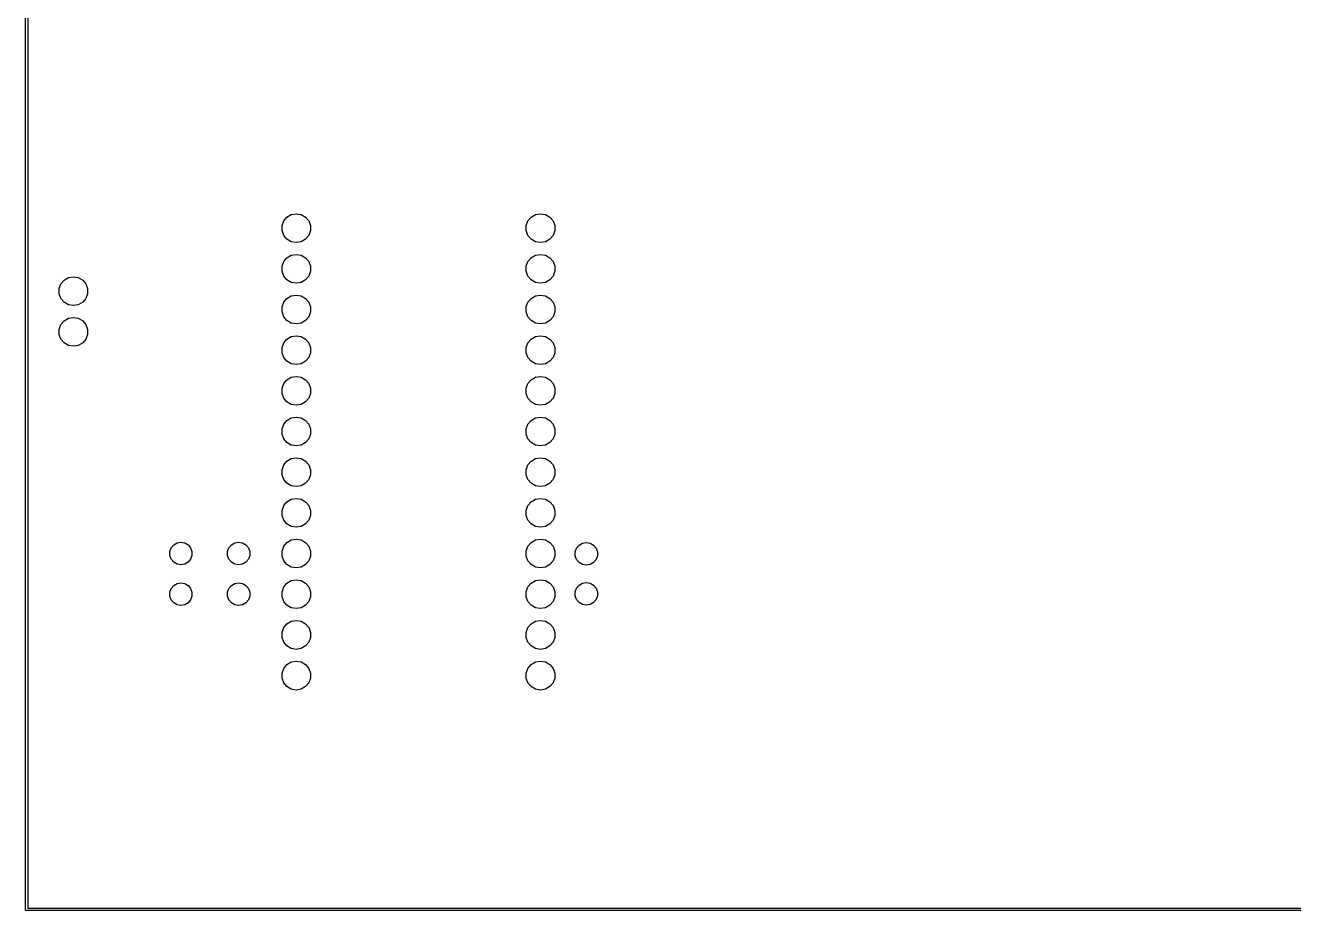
# Model space of a CAD drawing. Extents: x 25 to 346, y -457 to -16.
# Drawn here: x 25.3 to 104.5, y -456.6 to -401.4 of the extents above; entities that cross this region are included whole.
import ezdxf

# ---------------------------------------------------------------- set-up
doc = ezdxf.new("R2010")
doc.units = 0
doc.header["$MEASUREMENT"] = 0
doc.layers.add('BLACK', color=7, linetype='CONTINUOUS')

msp = doc.modelspace()

# ---------------------------------------------------------------- linework, layer by layer
at = {"layer": 'Black'}
for p, q in [((25.325, -456.565), (25.325, -16.51)), ((25.475, -16.585), (25.475, -456.49)), ((41.3393, -413.863), (41.4464, -413.569)), ((41.4464, -413.569), (41.6477, -413.329)), ((41.6477, -413.329), (41.919, -413.172)), ((41.919, -413.172), (42.2275, -413.118)), ((42.2275, -413.118), (42.536, -413.172)), ((42.536, -413.172), (42.8073, -413.329)), ((42.8073, -413.329), (43.0086, -413.569)), ((43.0086, -413.569), (43.1157, -413.863)), ((56.5793, -413.863), (56.6864, -413.569)), ((56.6864, -413.569), (56.8877, -413.329)), ((56.8877, -413.329), (57.159, -413.172)), ((57.159, -413.172), (57.4675, -413.118)), ((57.4675, -413.118), (57.776, -413.172)), ((57.776, -413.172), (58.0473, -413.329)), ((58.0473, -413.329), (58.2486, -413.569)), ((58.2486, -413.569), (58.3557, -413.863)), ((41.3393, -414.177), (41.3393, -413.863)), ((41.4464, -414.471), (41.3393, -414.177)), ((41.6477, -414.711), (41.4464, -414.471)), ((43.0086, -414.471), (42.8073, -414.711)), ((43.1157, -414.177), (43.0086, -414.471)), ((43.1157, -413.863), (43.1157, -414.177)), ((56.5793, -414.177), (56.5793, -413.863)), ((56.6864, -414.471), (56.5793, -414.177)), ((56.8877, -414.711), (56.6864, -414.471)), ((58.2486, -414.471), (58.0473, -414.711)), ((58.3557, -414.177), (58.2486, -414.471)), ((58.3557, -413.863), (58.3557, -414.177)), ((41.919, -414.868), (41.6477, -414.711)), ((42.2275, -414.922), (41.919, -414.868)), ((42.536, -414.868), (42.2275, -414.922)), ((42.8073, -414.711), (42.536, -414.868)), ((57.159, -414.868), (56.8877, -414.711)), ((57.4675, -414.922), (57.159, -414.868)), ((57.776, -414.868), (57.4675, -414.922)), ((58.0473, -414.711), (57.776, -414.868)), ((41.3393, -416.403), (41.4464, -416.109)), ((41.4464, -416.109), (41.6477, -415.869)), ((41.6477, -415.869), (41.919, -415.712)), ((41.919, -415.712), (42.2275, -415.658)), ((42.2275, -415.658), (42.536, -415.712)), ((42.536, -415.712), (42.8073, -415.869)), ((42.8073, -415.869), (43.0086, -416.109)), ((43.0086, -416.109), (43.1157, -416.403)), ((56.5793, -416.403), (56.6864, -416.109)), ((56.6864, -416.109), (56.8877, -415.869)), ((56.8877, -415.869), (57.159, -415.712)), ((57.159, -415.712), (57.4675, -415.658)), ((57.4675, -415.658), (57.776, -415.712)), ((57.776, -415.712), (58.0473, -415.869)), ((58.0473, -415.869), (58.2486, -416.109)), ((58.2486, -416.109), (58.3557, -416.403)), ((41.3393, -416.717), (41.3393, -416.403)), ((41.4464, -417.011), (41.3393, -416.717)), ((41.6477, -417.251), (41.4464, -417.011)), ((43.0086, -417.011), (42.8073, -417.251)), ((43.1157, -416.717), (43.0086, -417.011)), ((43.1157, -416.403), (43.1157, -416.717)), ((56.5793, -416.717), (56.5793, -416.403)), ((56.6864, -417.011), (56.5793, -416.717)), ((56.8877, -417.251), (56.6864, -417.011)), ((58.2486, -417.011), (58.0473, -417.251)), ((58.3557, -416.717), (58.2486, -417.011)), ((58.3557, -416.403), (58.3557, -416.717)), ((27.4328, -417.8), (27.5399, -417.506)), ((27.4328, -418.114), (27.4328, -417.8)), ((27.5399, -417.506), (27.7412, -417.266)), ((27.7412, -417.266), (28.0125, -417.109)), ((28.0125, -417.109), (28.321, -417.055)), ((28.321, -417.055), (28.6295, -417.109)), ((28.6295, -417.109), (28.9008, -417.266)), ((28.9008, -417.266), (29.1021, -417.506)), ((29.1021, -417.506), (29.2092, -417.8)), ((29.2092, -417.8), (29.2092, -418.114)), ((41.919, -417.408), (41.6477, -417.251)), ((42.2275, -417.462), (41.919, -417.408)), ((42.536, -417.408), (42.2275, -417.462)), ((42.8073, -417.251), (42.536, -417.408)), ((57.159, -417.408), (56.8877, -417.251)), ((57.4675, -417.462), (57.159, -417.408)), ((57.776, -417.408), (57.4675, -417.462)), ((58.0473, -417.251), (57.776, -417.408)), ((27.5399, -418.408), (27.4328, -418.114)), ((27.7412, -418.648), (27.5399, -418.408)), ((29.1021, -418.408), (28.9008, -418.648)), ((29.2092, -418.114), (29.1021, -418.408)), ((41.4464, -418.649), (41.6477, -418.409)), ((41.6477, -418.409), (41.919, -418.252)), ((41.919, -418.252), (42.2275, -418.198)), ((42.2275, -418.198), (42.536, -418.252)), ((42.536, -418.252), (42.8073, -418.409)), ((42.8073, -418.409), (43.0086, -418.649)), ((56.6864, -418.649), (56.8877, -418.409)), ((56.8877, -418.409), (57.159, -418.252)), ((57.159, -418.252), (57.4675, -418.198)), ((57.4675, -418.198), (57.776, -418.252)), ((57.776, -418.252), (58.0473, -418.409)), ((58.0473, -418.409), (58.2486, -418.649)), ((28.0125, -418.805), (27.7412, -418.648)), ((28.321, -418.859), (28.0125, -418.805)), ((28.6295, -418.805), (28.321, -418.859)), ((28.9008, -418.648), (28.6295, -418.805)), ((41.3393, -418.943), (41.4464, -418.649)), ((41.3393, -419.257), (41.3393, -418.943)), ((41.4464, -419.551), (41.3393, -419.257)), ((43.0086, -418.649), (43.1157, -418.943)), ((43.1157, -419.257), (43.0086, -419.551)), ((43.1157, -418.943), (43.1157, -419.257)), ((56.5793, -418.943), (56.6864, -418.649)), ((56.5793, -419.257), (56.5793, -418.943)), ((56.6864, -419.551), (56.5793, -419.257)), ((58.2486, -418.649), (58.3557, -418.943)), ((58.3557, -419.257), (58.2486, -419.551)), ((58.3557, -418.943), (58.3557, -419.257)), ((27.4328, -420.34), (27.5399, -420.046)), ((27.5399, -420.046), (27.7412, -419.806)), ((27.7412, -419.806), (28.0125, -419.649)), ((28.0125, -419.649), (28.321, -419.595)), ((28.321, -419.595), (28.6295, -419.649)), ((28.6295, -419.649), (28.9008, -419.806)), ((28.9008, -419.806), (29.1021, -420.046)), ((29.1021, -420.046), (29.2092, -420.34)), ((41.6477, -419.791), (41.4464, -419.551)), ((41.919, -419.948), (41.6477, -419.791)), ((42.2275, -420.002), (41.919, -419.948)), ((42.536, -419.948), (42.2275, -420.002)), ((42.8073, -419.791), (42.536, -419.948)), ((43.0086, -419.551), (42.8073, -419.791)), ((56.8877, -419.791), (56.6864, -419.551)), ((57.159, -419.948), (56.8877, -419.791)), ((57.4675, -420.002), (57.159, -419.948)), ((57.776, -419.948), (57.4675, -420.002)), ((58.0473, -419.791), (57.776, -419.948)), ((58.2486, -419.551), (58.0473, -419.791)), ((27.4328, -420.654), (27.4328, -420.34)), ((27.5399, -420.948), (27.4328, -420.654)), ((27.7412, -421.188), (27.5399, -420.948)), ((29.1021, -420.948), (28.9008, -421.188)), ((29.2092, -420.654), (29.1021, -420.948)), ((29.2092, -420.34), (29.2092, -420.654)), ((41.4464, -421.189), (41.6477, -420.949)), ((41.6477, -420.949), (41.919, -420.792)), ((41.919, -420.792), (42.2275, -420.738)), ((42.2275, -420.738), (42.536, -420.792)), ((42.536, -420.792), (42.8073, -420.949)), ((42.8073, -420.949), (43.0086, -421.189)), ((56.6864, -421.189), (56.8877, -420.949)), ((56.8877, -420.949), (57.159, -420.792)), ((57.159, -420.792), (57.4675, -420.738)), ((57.4675, -420.738), (57.776, -420.792)), ((57.776, -420.792), (58.0473, -420.949)), ((58.0473, -420.949), (58.2486, -421.189)), ((28.0125, -421.345), (27.7412, -421.188)), ((28.321, -421.399), (28.0125, -421.345)), ((28.6295, -421.345), (28.321, -421.399)), ((28.9008, -421.188), (28.6295, -421.345)), ((41.3393, -421.483), (41.4464, -421.189)), ((41.3393, -421.797), (41.3393, -421.483)), ((43.0086, -421.189), (43.1157, -421.483)), ((43.1157, -421.483), (43.1157, -421.797)), ((56.5793, -421.483), (56.6864, -421.189)), ((56.5793, -421.797), (56.5793, -421.483)), ((58.2486, -421.189), (58.3557, -421.483)), ((58.3557, -421.483), (58.3557, -421.797)), ((41.4464, -422.091), (41.3393, -421.797)), ((41.6477, -422.331), (41.4464, -422.091)), ((41.919, -422.488), (41.6477, -422.331)), ((42.2275, -422.542), (41.919, -422.488)), ((42.536, -422.488), (42.2275, -422.542)), ((42.8073, -422.331), (42.536, -422.488)), ((43.0086, -422.091), (42.8073, -422.331)), ((43.1157, -421.797), (43.0086, -422.091)), ((56.6864, -422.091), (56.5793, -421.797)), ((56.8877, -422.331), (56.6864, -422.091)), ((57.159, -422.488), (56.8877, -422.331)), ((57.4675, -422.542), (57.159, -422.488)), ((57.776, -422.488), (57.4675, -422.542)), ((58.0473, -422.331), (57.776, -422.488)), ((58.2486, -422.091), (58.0473, -422.331)), ((58.3557, -421.797), (58.2486, -422.091)), ((41.6477, -423.489), (41.919, -423.332)), ((41.919, -423.332), (42.2275, -423.278)), ((42.2275, -423.278), (42.536, -423.332)), ((42.536, -423.332), (42.8073, -423.489)), ((56.8877, -423.489), (57.159, -423.332)), ((57.159, -423.332), (57.4675, -423.278)), ((57.4675, -423.278), (57.776, -423.332)), ((57.776, -423.332), (58.0473, -423.489)), ((41.3393, -424.023), (41.4464, -423.729)), ((41.3393, -424.337), (41.3393, -424.023)), ((41.4464, -423.729), (41.6477, -423.489)), ((42.8073, -423.489), (43.0086, -423.729)), ((43.0086, -423.729), (43.1157, -424.023)), ((43.1157, -424.023), (43.1157, -424.337)), ((56.5793, -424.023), (56.6864, -423.729)), ((56.5793, -424.337), (56.5793, -424.023)), ((56.6864, -423.729), (56.8877, -423.489)), ((58.0473, -423.489), (58.2486, -423.729)), ((58.2486, -423.729), (58.3557, -424.023)), ((58.3557, -424.023), (58.3557, -424.337)), ((41.4464, -424.631), (41.3393, -424.337)), ((41.6477, -424.871), (41.4464, -424.631)), ((41.919, -425.028), (41.6477, -424.871)), ((42.8073, -424.871), (42.536, -425.028)), ((43.0086, -424.631), (42.8073, -424.871)), ((43.1157, -424.337), (43.0086, -424.631)), ((56.6864, -424.631), (56.5793, -424.337)), ((56.8877, -424.871), (56.6864, -424.631)), ((57.159, -425.028), (56.8877, -424.871)), ((58.0473, -424.871), (57.776, -425.028)), ((58.2486, -424.631), (58.0473, -424.871)), ((58.3557, -424.337), (58.2486, -424.631)), ((42.2275, -425.082), (41.919, -425.028)), ((42.536, -425.028), (42.2275, -425.082)), ((57.4675, -425.082), (57.159, -425.028)), ((57.776, -425.028), (57.4675, -425.082)), ((41.3393, -426.563), (41.4464, -426.269)), ((41.4464, -426.269), (41.6477, -426.029)), ((41.6477, -426.029), (41.919, -425.872)), ((41.919, -425.872), (42.2275, -425.818)), ((42.2275, -425.818), (42.536, -425.872)), ((42.536, -425.872), (42.8073, -426.029)), ((42.8073, -426.029), (43.0086, -426.269)), ((43.0086, -426.269), (43.1157, -426.563)), ((56.5793, -426.563), (56.6864, -426.269)), ((56.6864, -426.269), (56.8877, -426.029)), ((56.8877, -426.029), (57.159, -425.872)), ((57.159, -425.872), (57.4675, -425.818)), ((57.4675, -425.818), (57.776, -425.872)), ((57.776, -425.872), (58.0473, -426.029)), ((58.0473, -426.029), (58.2486, -426.269)), ((58.2486, -426.269), (58.3557, -426.563)), ((41.3393, -426.877), (41.3393, -426.563)), ((41.4464, -427.171), (41.3393, -426.877)), ((41.6477, -427.411), (41.4464, -427.171)), ((43.0086, -427.171), (42.8073, -427.411)), ((43.1157, -426.877), (43.0086, -427.171)), ((43.1157, -426.563), (43.1157, -426.877)), ((56.5793, -426.877), (56.5793, -426.563)), ((56.6864, -427.171), (56.5793, -426.877)), ((56.8877, -427.411), (56.6864, -427.171)), ((58.2486, -427.171), (58.0473, -427.411)), ((58.3557, -426.877), (58.2486, -427.171)), ((58.3557, -426.563), (58.3557, -426.877)), ((41.919, -427.568), (41.6477, -427.411)), ((42.2275, -427.622), (41.919, -427.568)), ((42.536, -427.568), (42.2275, -427.622)), ((42.8073, -427.411), (42.536, -427.568)), ((57.159, -427.568), (56.8877, -427.411)), ((57.4675, -427.622), (57.159, -427.568)), ((57.776, -427.568), (57.4675, -427.622)), ((58.0473, -427.411), (57.776, -427.568)), ((41.3393, -429.103), (41.4464, -428.809)), ((41.4464, -428.809), (41.6477, -428.569)), ((41.6477, -428.569), (41.919, -428.412)), ((41.919, -428.412), (42.2275, -428.358)), ((42.2275, -428.358), (42.536, -428.412)), ((42.536, -428.412), (42.8073, -428.569)), ((42.8073, -428.569), (43.0086, -428.809)), ((43.0086, -428.809), (43.1157, -429.103)), ((56.5793, -429.103), (56.6864, -428.809)), ((56.6864, -428.809), (56.8877, -428.569)), ((56.8877, -428.569), (57.159, -428.412)), ((57.159, -428.412), (57.4675, -428.358)), ((57.4675, -428.358), (57.776, -428.412)), ((57.776, -428.412), (58.0473, -428.569)), ((58.0473, -428.569), (58.2486, -428.809)), ((58.2486, -428.809), (58.3557, -429.103)), ((41.3393, -429.417), (41.3393, -429.103)), ((41.4464, -429.711), (41.3393, -429.417)), ((43.1157, -429.417), (43.0086, -429.711)), ((43.1157, -429.103), (43.1157, -429.417)), ((56.5793, -429.417), (56.5793, -429.103)), ((56.6864, -429.711), (56.5793, -429.417)), ((58.3557, -429.417), (58.2486, -429.711)), ((58.3557, -429.103), (58.3557, -429.417)), ((41.6477, -429.951), (41.4464, -429.711)), ((41.919, -430.108), (41.6477, -429.951)), ((42.2275, -430.162), (41.919, -430.108)), ((42.536, -430.108), (42.2275, -430.162)), ((42.8073, -429.951), (42.536, -430.108)), ((43.0086, -429.711), (42.8073, -429.951)), ((56.8877, -429.951), (56.6864, -429.711)), ((57.159, -430.108), (56.8877, -429.951)), ((57.4675, -430.162), (57.159, -430.108)), ((57.776, -430.108), (57.4675, -430.162)), ((58.0473, -429.951), (57.776, -430.108)), ((58.2486, -429.711), (58.0473, -429.951)), ((41.4464, -431.349), (41.6477, -431.109)), ((41.6477, -431.109), (41.919, -430.952)), ((41.919, -430.952), (42.2275, -430.898)), ((42.2275, -430.898), (42.536, -430.952)), ((42.536, -430.952), (42.8073, -431.109)), ((42.8073, -431.109), (43.0086, -431.349)), ((56.6864, -431.349), (56.8877, -431.109)), ((56.8877, -431.109), (57.159, -430.952)), ((57.159, -430.952), (57.4675, -430.898)), ((57.4675, -430.898), (57.776, -430.952)), ((57.776, -430.952), (58.0473, -431.109)), ((58.0473, -431.109), (58.2486, -431.349)), ((41.3393, -431.643), (41.4464, -431.349)), ((41.3393, -431.957), (41.3393, -431.643)), ((41.4464, -432.251), (41.3393, -431.957)), ((43.0086, -431.349), (43.1157, -431.643)), ((43.1157, -431.957), (43.0086, -432.251)), ((43.1157, -431.643), (43.1157, -431.957)), ((56.5793, -431.643), (56.6864, -431.349)), ((56.5793, -431.957), (56.5793, -431.643)), ((56.6864, -432.251), (56.5793, -431.957)), ((58.2486, -431.349), (58.3557, -431.643)), ((58.3557, -431.957), (58.2486, -432.251)), ((58.3557, -431.643), (58.3557, -431.957)), ((41.6477, -432.491), (41.4464, -432.251)), ((41.919, -432.648), (41.6477, -432.491)), ((42.2275, -432.702), (41.919, -432.648)), ((42.536, -432.648), (42.2275, -432.702)), ((42.8073, -432.491), (42.536, -432.648)), ((43.0086, -432.251), (42.8073, -432.491)), ((56.8877, -432.491), (56.6864, -432.251)), ((57.159, -432.648), (56.8877, -432.491)), ((57.4675, -432.702), (57.159, -432.648)), ((57.776, -432.648), (57.4675, -432.702)), ((58.0473, -432.491), (57.776, -432.648)), ((58.2486, -432.251), (58.0473, -432.491)), ((34.7897, -433.68), (35.03, -433.637)), ((35.03, -433.637), (35.2703, -433.68)), ((38.3897, -433.68), (38.63, -433.637)), ((38.63, -433.637), (38.8703, -433.68)), ((41.6477, -433.649), (41.919, -433.492)), ((41.919, -433.492), (42.2275, -433.438)), ((42.2275, -433.438), (42.536, -433.492)), ((42.536, -433.492), (42.8073, -433.649)), ((56.8877, -433.649), (57.159, -433.492)), ((57.159, -433.492), (57.4675, -433.438)), ((57.4675, -433.438), (57.776, -433.492)), ((57.776, -433.492), (58.0473, -433.649)), ((34.338, -434.218), (34.4215, -433.989)), ((34.338, -434.462), (34.338, -434.218)), ((34.4215, -433.989), (34.5783, -433.802)), ((34.5783, -433.802), (34.7897, -433.68)), ((35.2703, -433.68), (35.4817, -433.802)), ((35.4817, -433.802), (35.6385, -433.989)), ((35.6385, -433.989), (35.722, -434.218)), ((35.722, -434.218), (35.722, -434.462)), ((37.938, -434.218), (38.0215, -433.989)), ((37.938, -434.462), (37.938, -434.218)), ((38.0215, -433.989), (38.1783, -433.802)), ((38.1783, -433.802), (38.3897, -433.68)), ((38.8703, -433.68), (39.0817, -433.802)), ((39.0817, -433.802), (39.2385, -433.989)), ((39.2385, -433.989), (39.322, -434.218)), ((39.322, -434.218), (39.322, -434.462)), ((41.3393, -434.183), (41.4464, -433.889)), ((41.3393, -434.497), (41.3393, -434.183)), ((41.4464, -433.889), (41.6477, -433.649)), ((42.8073, -433.649), (43.0086, -433.889)), ((43.0086, -433.889), (43.1157, -434.183)), ((43.1157, -434.183), (43.1157, -434.497)), ((56.5793, -434.183), (56.6864, -433.889)), ((56.5793, -434.497), (56.5793, -434.183)), ((56.6864, -433.889), (56.8877, -433.649)), ((58.0473, -433.649), (58.2486, -433.889)), ((58.2486, -433.889), (58.3557, -434.183)), ((58.3557, -434.183), (58.3557, -434.497)), ((59.633, -434.238), (59.7165, -434.009)), ((59.633, -434.482), (59.633, -434.238)), ((59.7165, -434.009), (59.8733, -433.822)), ((59.8733, -433.822), (60.0847, -433.7)), ((60.0847, -433.7), (60.325, -433.657)), ((60.325, -433.657), (60.5653, -433.7)), ((60.5653, -433.7), (60.7767, -433.822)), ((60.7767, -433.822), (60.9335, -434.009)), ((60.9335, -434.009), (61.017, -434.238)), ((61.017, -434.238), (61.017, -434.482)), ((34.4215, -434.691), (34.338, -434.462)), ((34.5783, -434.878), (34.4215, -434.691)), ((34.7897, -435), (34.5783, -434.878)), ((35.03, -435.043), (34.7897, -435)), ((35.2703, -435), (35.03, -435.043)), ((35.4817, -434.878), (35.2703, -435)), ((35.6385, -434.691), (35.4817, -434.878)), ((35.722, -434.462), (35.6385, -434.691)), ((38.0215, -434.691), (37.938, -434.462)), ((38.1783, -434.878), (38.0215, -434.691)), ((38.3897, -435), (38.1783, -434.878)), ((38.63, -435.043), (38.3897, -435)), ((38.8703, -435), (38.63, -435.043)), ((39.0817, -434.878), (38.8703, -435)), ((39.2385, -434.691), (39.0817, -434.878)), ((39.322, -434.462), (39.2385, -434.691)), ((41.4464, -434.791), (41.3393, -434.497)), ((41.6477, -435.031), (41.4464, -434.791)), ((41.919, -435.188), (41.6477, -435.031)), ((42.2275, -435.242), (41.919, -435.188)), ((42.536, -435.188), (42.2275, -435.242)), ((42.8073, -435.031), (42.536, -435.188)), ((43.0086, -434.791), (42.8073, -435.031)), ((43.1157, -434.497), (43.0086, -434.791)), ((56.6864, -434.791), (56.5793, -434.497)), ((56.8877, -435.031), (56.6864, -434.791)), ((57.159, -435.188), (56.8877, -435.031)), ((57.4675, -435.242), (57.159, -435.188)), ((57.776, -435.188), (57.4675, -435.242)), ((58.0473, -435.031), (57.776, -435.188)), ((58.2486, -434.791), (58.0473, -435.031)), ((58.3557, -434.497), (58.2486, -434.791)), ((59.7165, -434.711), (59.633, -434.482)), ((59.8733, -434.898), (59.7165, -434.711)), ((60.0847, -435.02), (59.8733, -434.898)), ((60.325, -435.063), (60.0847, -435.02)), ((60.5653, -435.02), (60.325, -435.063)), ((60.7767, -434.898), (60.5653, -435.02)), ((60.9335, -434.711), (60.7767, -434.898)), ((61.017, -434.482), (60.9335, -434.711)), ((41.919, -436.032), (42.2275, -435.978)), ((42.2275, -435.978), (42.536, -436.032)), ((57.159, -436.032), (57.4675, -435.978)), ((57.4675, -435.978), (57.776, -436.032)), ((34.338, -436.758), (34.4215, -436.529)), ((34.338, -437.002), (34.338, -436.758)), ((34.4215, -436.529), (34.5783, -436.342)), ((34.5783, -436.342), (34.7897, -436.22)), ((34.7897, -436.22), (35.03, -436.177)), ((35.03, -436.177), (35.2703, -436.22)), ((35.2703, -436.22), (35.4817, -436.342)), ((35.4817, -436.342), (35.6385, -436.529)), ((35.6385, -436.529), (35.722, -436.758)), ((35.722, -436.758), (35.722, -437.002)), ((37.938, -436.758), (38.0215, -436.529)), ((37.938, -437.002), (37.938, -436.758)), ((38.0215, -436.529), (38.1783, -436.342)), ((38.1783, -436.342), (38.3897, -436.22)), ((38.3897, -436.22), (38.63, -436.177)), ((38.63, -436.177), (38.8703, -436.22)), ((38.8703, -436.22), (39.0817, -436.342)), ((39.0817, -436.342), (39.2385, -436.529)), ((39.2385, -436.529), (39.322, -436.758)), ((39.322, -436.758), (39.322, -437.002)), ((41.3393, -436.723), (41.4464, -436.429)), ((41.3393, -437.037), (41.3393, -436.723)), ((41.4464, -436.429), (41.6477, -436.189)), ((41.6477, -436.189), (41.919, -436.032)), ((42.536, -436.032), (42.8073, -436.189)), ((42.8073, -436.189), (43.0086, -436.429)), ((43.0086, -436.429), (43.1157, -436.723)), ((43.1157, -436.723), (43.1157, -437.037)), ((56.5793, -436.723), (56.6864, -436.429)), ((56.5793, -437.037), (56.5793, -436.723)), ((56.6864, -436.429), (56.8877, -436.189)), ((56.8877, -436.189), (57.159, -436.032)), ((57.776, -436.032), (58.0473, -436.189)), ((58.0473, -436.189), (58.2486, -436.429)), ((58.2486, -436.429), (58.3557, -436.723)), ((58.3557, -436.723), (58.3557, -437.037)), ((59.633, -436.738), (59.7165, -436.509)), ((59.633, -436.982), (59.633, -436.738)), ((59.7165, -436.509), (59.8733, -436.322)), ((59.8733, -436.322), (60.0847, -436.2)), ((60.0847, -436.2), (60.325, -436.157)), ((60.325, -436.157), (60.5653, -436.2)), ((60.5653, -436.2), (60.7767, -436.322)), ((60.7767, -436.322), (60.9335, -436.509)), ((60.9335, -436.509), (61.017, -436.738)), ((61.017, -436.738), (61.017, -436.982)), ((34.4215, -437.231), (34.338, -437.002)), ((34.5783, -437.418), (34.4215, -437.231)), ((34.7897, -437.54), (34.5783, -437.418)), ((35.03, -437.583), (34.7897, -437.54)), ((35.2703, -437.54), (35.03, -437.583)), ((35.4817, -437.418), (35.2703, -437.54)), ((35.6385, -437.231), (35.4817, -437.418)), ((35.722, -437.002), (35.6385, -437.231)), ((38.0215, -437.231), (37.938, -437.002)), ((38.1783, -437.418), (38.0215, -437.231)), ((38.3897, -437.54), (38.1783, -437.418)), ((38.63, -437.583), (38.3897, -437.54)), ((38.8703, -437.54), (38.63, -437.583)), ((39.0817, -437.418), (38.8703, -437.54)), ((39.2385, -437.231), (39.0817, -437.418)), ((39.322, -437.002), (39.2385, -437.231)), ((41.4464, -437.331), (41.3393, -437.037)), ((41.6477, -437.571), (41.4464, -437.331)), ((41.919, -437.728), (41.6477, -437.571)), ((42.8073, -437.571), (42.536, -437.728)), ((43.0086, -437.331), (42.8073, -437.571)), ((43.1157, -437.037), (43.0086, -437.331)), ((56.6864, -437.331), (56.5793, -437.037)), ((56.8877, -437.571), (56.6864, -437.331)), ((57.159, -437.728), (56.8877, -437.571)), ((58.0473, -437.571), (57.776, -437.728)), ((58.2486, -437.331), (58.0473, -437.571)), ((58.3557, -437.037), (58.2486, -437.331)), ((59.7165, -437.211), (59.633, -436.982)), ((59.8733, -437.398), (59.7165, -437.211)), ((60.0847, -437.52), (59.8733, -437.398)), ((60.325, -437.563), (60.0847, -437.52)), ((60.5653, -437.52), (60.325, -437.563)), ((60.7767, -437.398), (60.5653, -437.52)), ((60.9335, -437.211), (60.7767, -437.398)), ((61.017, -436.982), (60.9335, -437.211)), ((42.2275, -437.782), (41.919, -437.728)), ((42.536, -437.728), (42.2275, -437.782)), ((57.4675, -437.782), (57.159, -437.728)), ((57.776, -437.728), (57.4675, -437.782)), ((41.3393, -439.263), (41.4464, -438.969)), ((41.4464, -438.969), (41.6477, -438.729)), ((41.6477, -438.729), (41.919, -438.572)), ((41.919, -438.572), (42.2275, -438.518)), ((42.2275, -438.518), (42.536, -438.572)), ((42.536, -438.572), (42.8073, -438.729)), ((42.8073, -438.729), (43.0086, -438.969)), ((43.0086, -438.969), (43.1157, -439.263)), ((56.5793, -439.263), (56.6864, -438.969)), ((56.6864, -438.969), (56.8877, -438.729)), ((56.8877, -438.729), (57.159, -438.572)), ((57.159, -438.572), (57.4675, -438.518)), ((57.4675, -438.518), (57.776, -438.572)), ((57.776, -438.572), (58.0473, -438.729)), ((58.0473, -438.729), (58.2486, -438.969)), ((58.2486, -438.969), (58.3557, -439.263)), ((41.3393, -439.577), (41.3393, -439.263)), ((41.4464, -439.871), (41.3393, -439.577)), ((41.6477, -440.111), (41.4464, -439.871)), ((43.0086, -439.871), (42.8073, -440.111)), ((43.1157, -439.577), (43.0086, -439.871)), ((43.1157, -439.263), (43.1157, -439.577)), ((56.5793, -439.577), (56.5793, -439.263)), ((56.6864, -439.871), (56.5793, -439.577)), ((56.8877, -440.111), (56.6864, -439.871)), ((58.2486, -439.871), (58.0473, -440.111)), ((58.3557, -439.577), (58.2486, -439.871)), ((58.3557, -439.263), (58.3557, -439.577)), ((41.919, -440.268), (41.6477, -440.111)), ((42.2275, -440.322), (41.919, -440.268)), ((42.536, -440.268), (42.2275, -440.322)), ((42.8073, -440.111), (42.536, -440.268)), ((57.159, -440.268), (56.8877, -440.111)), ((57.4675, -440.322), (57.159, -440.268)), ((57.776, -440.268), (57.4675, -440.322)), ((58.0473, -440.111), (57.776, -440.268)), ((41.3393, -441.803), (41.4464, -441.509)), ((41.4464, -441.509), (41.6477, -441.269)), ((41.6477, -441.269), (41.919, -441.112)), ((41.919, -441.112), (42.2275, -441.058)), ((42.2275, -441.058), (42.536, -441.112)), ((42.536, -441.112), (42.8073, -441.269)), ((42.8073, -441.269), (43.0086, -441.509)), ((43.0086, -441.509), (43.1157, -441.803)), ((56.5793, -441.803), (56.6864, -441.509)), ((56.6864, -441.509), (56.8877, -441.269)), ((56.8877, -441.269), (57.159, -441.112)), ((57.159, -441.112), (57.4675, -441.058)), ((57.4675, -441.058), (57.776, -441.112)), ((57.776, -441.112), (58.0473, -441.269)), ((58.0473, -441.269), (58.2486, -441.509)), ((58.2486, -441.509), (58.3557, -441.803)), ((41.3393, -442.117), (41.3393, -441.803)), ((41.4464, -442.411), (41.3393, -442.117)), ((43.1157, -442.117), (43.0086, -442.411)), ((43.1157, -441.803), (43.1157, -442.117)), ((56.5793, -442.117), (56.5793, -441.803)), ((56.6864, -442.411), (56.5793, -442.117)), ((58.3557, -442.117), (58.2486, -442.411)), ((58.3557, -441.803), (58.3557, -442.117)), ((41.6477, -442.651), (41.4464, -442.411)), ((41.919, -442.808), (41.6477, -442.651)), ((42.2275, -442.862), (41.919, -442.808)), ((42.536, -442.808), (42.2275, -442.862)), ((42.8073, -442.651), (42.536, -442.808)), ((43.0086, -442.411), (42.8073, -442.651)), ((56.8877, -442.651), (56.6864, -442.411)), ((57.159, -442.808), (56.8877, -442.651)), ((57.4675, -442.862), (57.159, -442.808)), ((57.776, -442.808), (57.4675, -442.862)), ((58.0473, -442.651), (57.776, -442.808)), ((58.2486, -442.411), (58.0473, -442.651)), ((25.3261, -456.571), (25.325, -456.565)), ((25.3261, -456.578), (25.3261, -456.571)), ((25.3284, -456.584), (25.3261, -456.578)), ((25.3295, -456.591), (25.3284, -456.584)), ((25.3328, -456.596), (25.3295, -456.591)), ((25.475, -456.49), (345.365, -456.49)), ((25.335, -456.602), (25.3328, -456.596)), ((25.3393, -456.608), (25.335, -456.602)), ((25.3425, -456.613), (25.3393, -456.608)), ((25.3476, -456.617), (25.3425, -456.613)), ((25.3518, -456.622), (25.3476, -456.617)), ((25.3575, -456.626), (25.3518, -456.622)), ((25.3625, -456.63), (25.3575, -456.626)), ((25.3687, -456.632), (25.3625, -456.63)), ((25.3743, -456.635), (25.3687, -456.632)), ((25.3808, -456.637), (25.3743, -456.635)), ((25.387, -456.639), (25.3808, -456.637)), ((25.3935, -456.639), (25.387, -456.639)), ((25.4, -456.64), (25.3935, -456.639)), ((345.44, -456.64), (25.4, -456.64))]:
    msp.add_line(p, q, dxfattribs=at)

doc.saveas('drawing.dxf')
